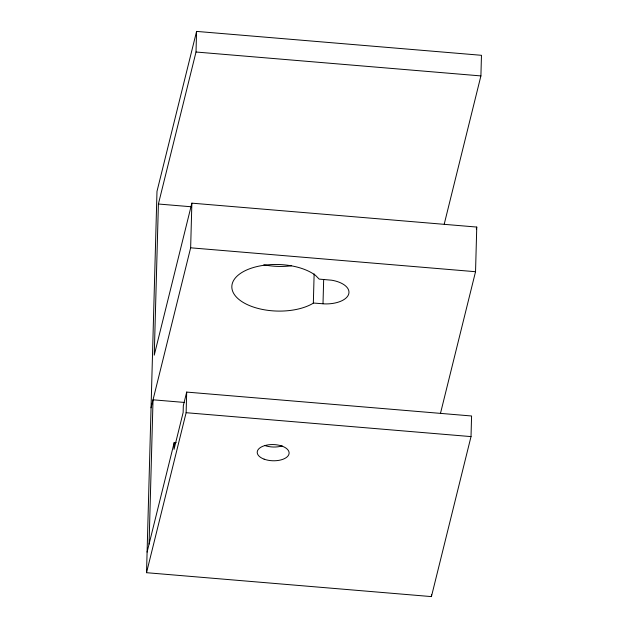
<?xml version="1.0" encoding="UTF-8"?>
<svg xmlns="http://www.w3.org/2000/svg" width="628" height="628" viewBox="0 0 628 628"><rect width="100%" height="100%" fill="white"/><g stroke="black" fill="none" stroke-linecap="round" stroke-linejoin="round"><path stroke-width="0.94" d="M176.17 442.677L174.215 442.489L174.027 449.358L183.133 412.557L183.321 405.688L186.689 392.084L471.581 415.987L471.016 436.601L431.42 596.6L146.528 572.697L156.984 191.399L196.58 31.4L481.472 55.303L480.907 75.917L444.231 224.11M149.072 544.084L153.028 399.808L184.247 402.43M196.58 31.4L196.014 52.014L158.397 204.014L154.252 355.158L191.87 203.158L476.762 227.061L475.537 271.712L440.503 413.263M146.528 572.697L186.124 412.698L186.689 392.084M151.05 407.815L190.645 247.809L191.87 203.158M313.341 303.026L324.566 303.897A23.935 12.152 1.6 0 0 348.705 294.061A23.935 12.152 1.6 0 0 331.702 280.214L319.173 279.107L315.476 275.347A45.868 23.291 1.6 0 0 248.507 269.216A45.868 23.291 1.6 0 0 244.991 303.45A45.868 23.291 1.6 0 0 312.571 303.614L313.341 303.026L314.133 273.902M323.004 303.74L323.671 279.476M431.42 596.6L431.467 594.724M147.093 552.083L174.215 442.489M476.291 228.961L476.762 227.061M196.014 52.014L480.907 75.917M158.397 204.014L191.571 206.793M190.645 247.809L475.537 271.712M186.124 412.698L471.016 436.601M291.392 265.793A45.868 23.291 1.6 0 1 263.807 264.812M282.208 445.904A15.951 8.101 1.6 0 1 264.49 445.409M264.113 459.154A15.951 8.101 1.6 0 0 289.068 453.636A15.951 8.101 1.6 0 0 266.327 445.205A15.951 8.101 1.6 0 0 264.113 459.154"/></g></svg>
